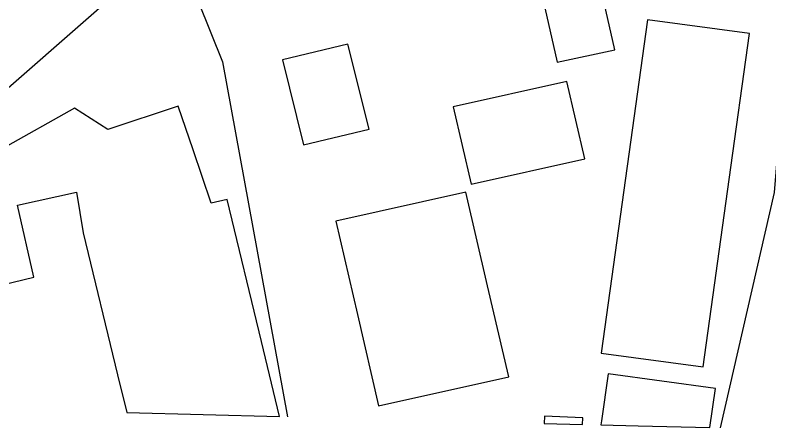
# Model space of a CAD drawing. Extents: x -255 to 680, y -360 to 140.
# Drawn here: x 441.6 to 535.1, y -307.8 to -256.6 of the extents above; entities that cross this region are included whole.
import ezdxf

# ---------------------------------------------------------------- set-up
doc = ezdxf.new("R2010")
doc.units = 0
doc.layers.add('CALQUE_1', color=7, linetype='CONTINUOUS')

# ---------------------------------------------------------------- blocks, each defined once
blk = doc.blocks.new('BLOCK_5')
at = {"layer": 'CALQUE_1', "color": 234}
for points in [[(447.171, -206.959), (447.925, -208.994), (448.519, -210.499), (461.338, -247.547), (467.292, -262.386), (475.355, -306.385)], [(535.516, -229.486), (461.338, -247.547), (410.079, -292.486)], [(528.988, -307.775), (535.695, -278.604), (536.418, -269.483), (535.516, -229.486)]]:
    blk.add_lwpolyline(points, dxfattribs=at)
at = {"layer": 'CALQUE_1', "color": 7}
for points in [[(506.61, -252.94), (508.738, -262.456), (515.883, -260.922), (513.749, -251.398), (506.61, -252.94)], [(517.426, -275.318), (514.219, -298.492), (526.857, -300.185), (530.065, -277.002), (532.59, -258.887), (519.951, -257.194), (517.426, -275.318)], [(482.827, -260.222), (474.713, -262.167), (477.33, -272.699), (485.444, -270.754), (482.827, -260.222)], [(495.857, -267.98), (498.083, -277.548), (512.201, -274.401), (509.975, -264.833), (495.857, -267.98)], [(467.881, -279.455), (465.903, -279.914), (463.666, -273.291), (461.82, -267.88), (453.084, -270.771), (448.974, -268.131), (439.981, -273.171), (431.63, -280.277), (424.298, -286.232), (428.458, -294.443), (434.813, -291.284), (443.935, -289.085), (441.885, -280.147), (449.218, -278.56), (450.048, -283.584), (454.298, -301.209), (455.421, -305.868), (474.362, -306.359), (472.124, -297.08), (467.881, -279.455)], [(497.459, -278.56), (481.339, -282.141), (484.021, -293.736), (486.636, -305.041), (502.756, -301.452), (500.141, -290.147), (497.459, -278.56)]]:
    blk.add_lwpolyline(points, dxfattribs=at)
at = {"layer": 'CALQUE_1', "color": 1}
for points in [[(514.256, -306.892), (514.185, -307.391), (518.8, -307.511), (527.68, -307.741), (528.365, -302.881), (515.077, -301.081), (514.256, -306.892)], [(507.137, -307.208), (511.907, -307.332), (511.939, -306.519), (507.173, -306.338), (507.137, -307.208)]]:
    blk.add_lwpolyline(points, dxfattribs=at)

msp = doc.modelspace()

# ---------------------------------------------------------------- block references
at = {"layer": 'CALQUE_1'}
msp.add_blockref('BLOCK_5', (0, 0), dxfattribs=at)

doc.saveas('drawing.dxf')
